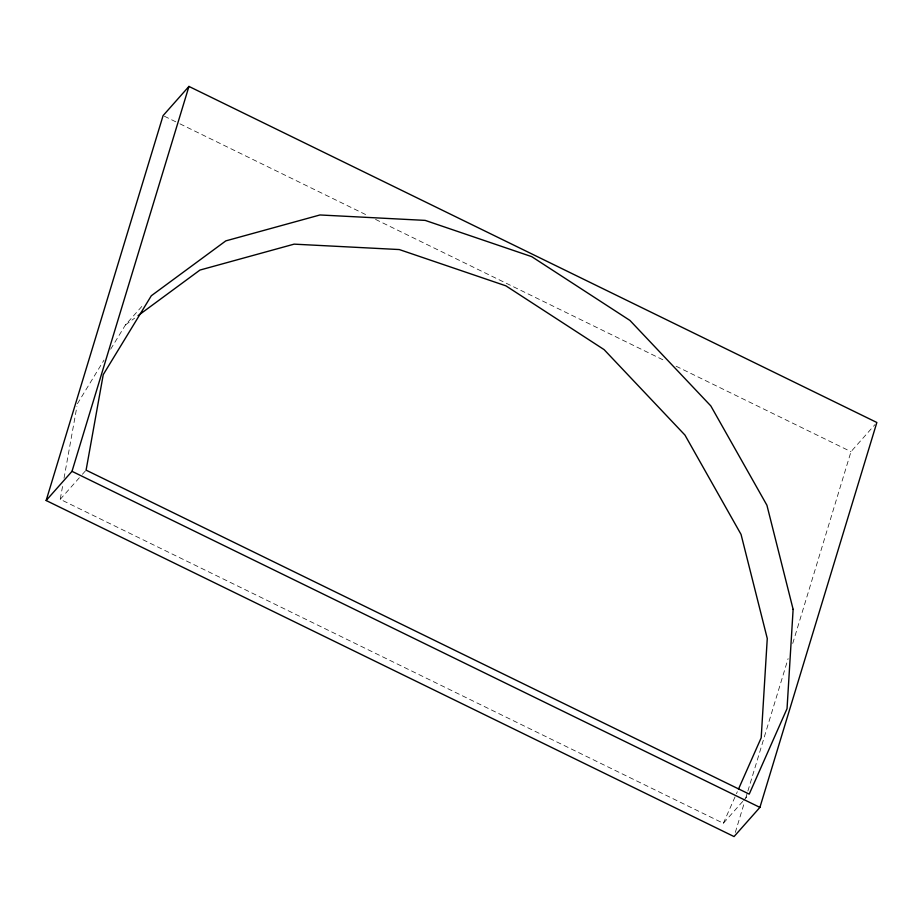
<?xml version="1.0" encoding="UTF-8"?>
<svg xmlns="http://www.w3.org/2000/svg" width="923" height="923" viewBox="0 0 923 923"><rect width="100%" height="100%" fill="white"/><g stroke="black" fill="none" stroke-linecap="round" stroke-linejoin="round"><path stroke-width="0.69" stroke-dasharray="4.62 3.46" d="M742.75 801.406L723.355 823.281L60.226 499.32L62.752 485.267M64.022 478.241L76.897 406.582M735.308 832.431L744.111 803.46M745.784 797.945L747.457 792.43M747.884 791.046L788.115 658.607M792.73 643.435L850.994 451.67L875.004 424.58M723.355 823.281L737.327 791.726M77.405 403.766L104.011 360.108M110.656 349.194L125.447 324.942L142.984 305.144M60.226 499.32L81.466 475.357M82.389 474.307L86.093 470.142M743.673 800.368L747.376 796.191M125.447 324.942L134.608 318.181M164.386 116.229L178.635 123.197M179.939 123.832L367.781 215.601M375.546 219.397L665.737 361.17M676.098 366.223L850.994 451.67"/><path stroke-width="1.38" d="M46.15 500.508L163.094 115.606L188.95 86.427L876.85 422.492L759.906 807.394L734.05 836.573L46.15 500.508L72.006 471.33L188.95 86.427M738.492 789.096L761.187 737.823L767.267 638.497L741.054 534.417L684.958 435.079L604.092 349.609L505.873 285.83L399.29 249.556L294.114 244.145L199.956 270.058L138.058 315.654M72.006 471.33L759.906 807.394M793.122 609.33L787.042 708.645L749.222 794.115L86.093 470.142L103.261 374.588L151.303 295.764L225.812 240.88L319.969 214.967L425.157 220.389L531.729 256.652L629.947 320.443L710.814 405.912L766.921 505.239L793.122 609.33"/></g></svg>
